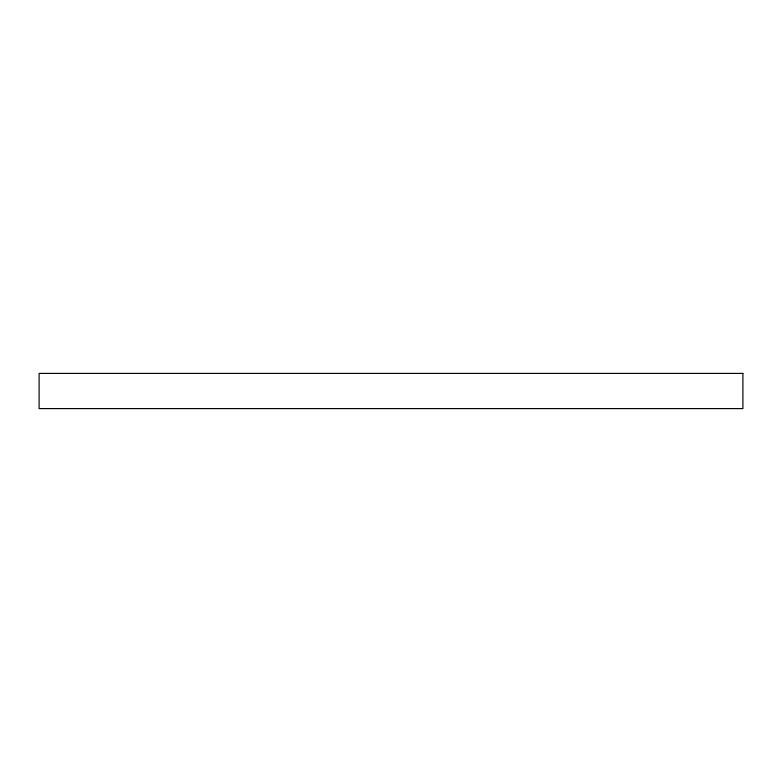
<?xml version="1.0" encoding="UTF-8"?>
<svg xmlns="http://www.w3.org/2000/svg" width="782" height="782" viewBox="0 0 782 782"><rect width="100%" height="100%" fill="white"/><g stroke="black" fill="none" stroke-linecap="round" stroke-linejoin="round"><path stroke-width="1.17" d="M742.9 373.405L39.1 373.405L39.1 408.595L742.9 408.595L742.9 373.405"/></g></svg>
